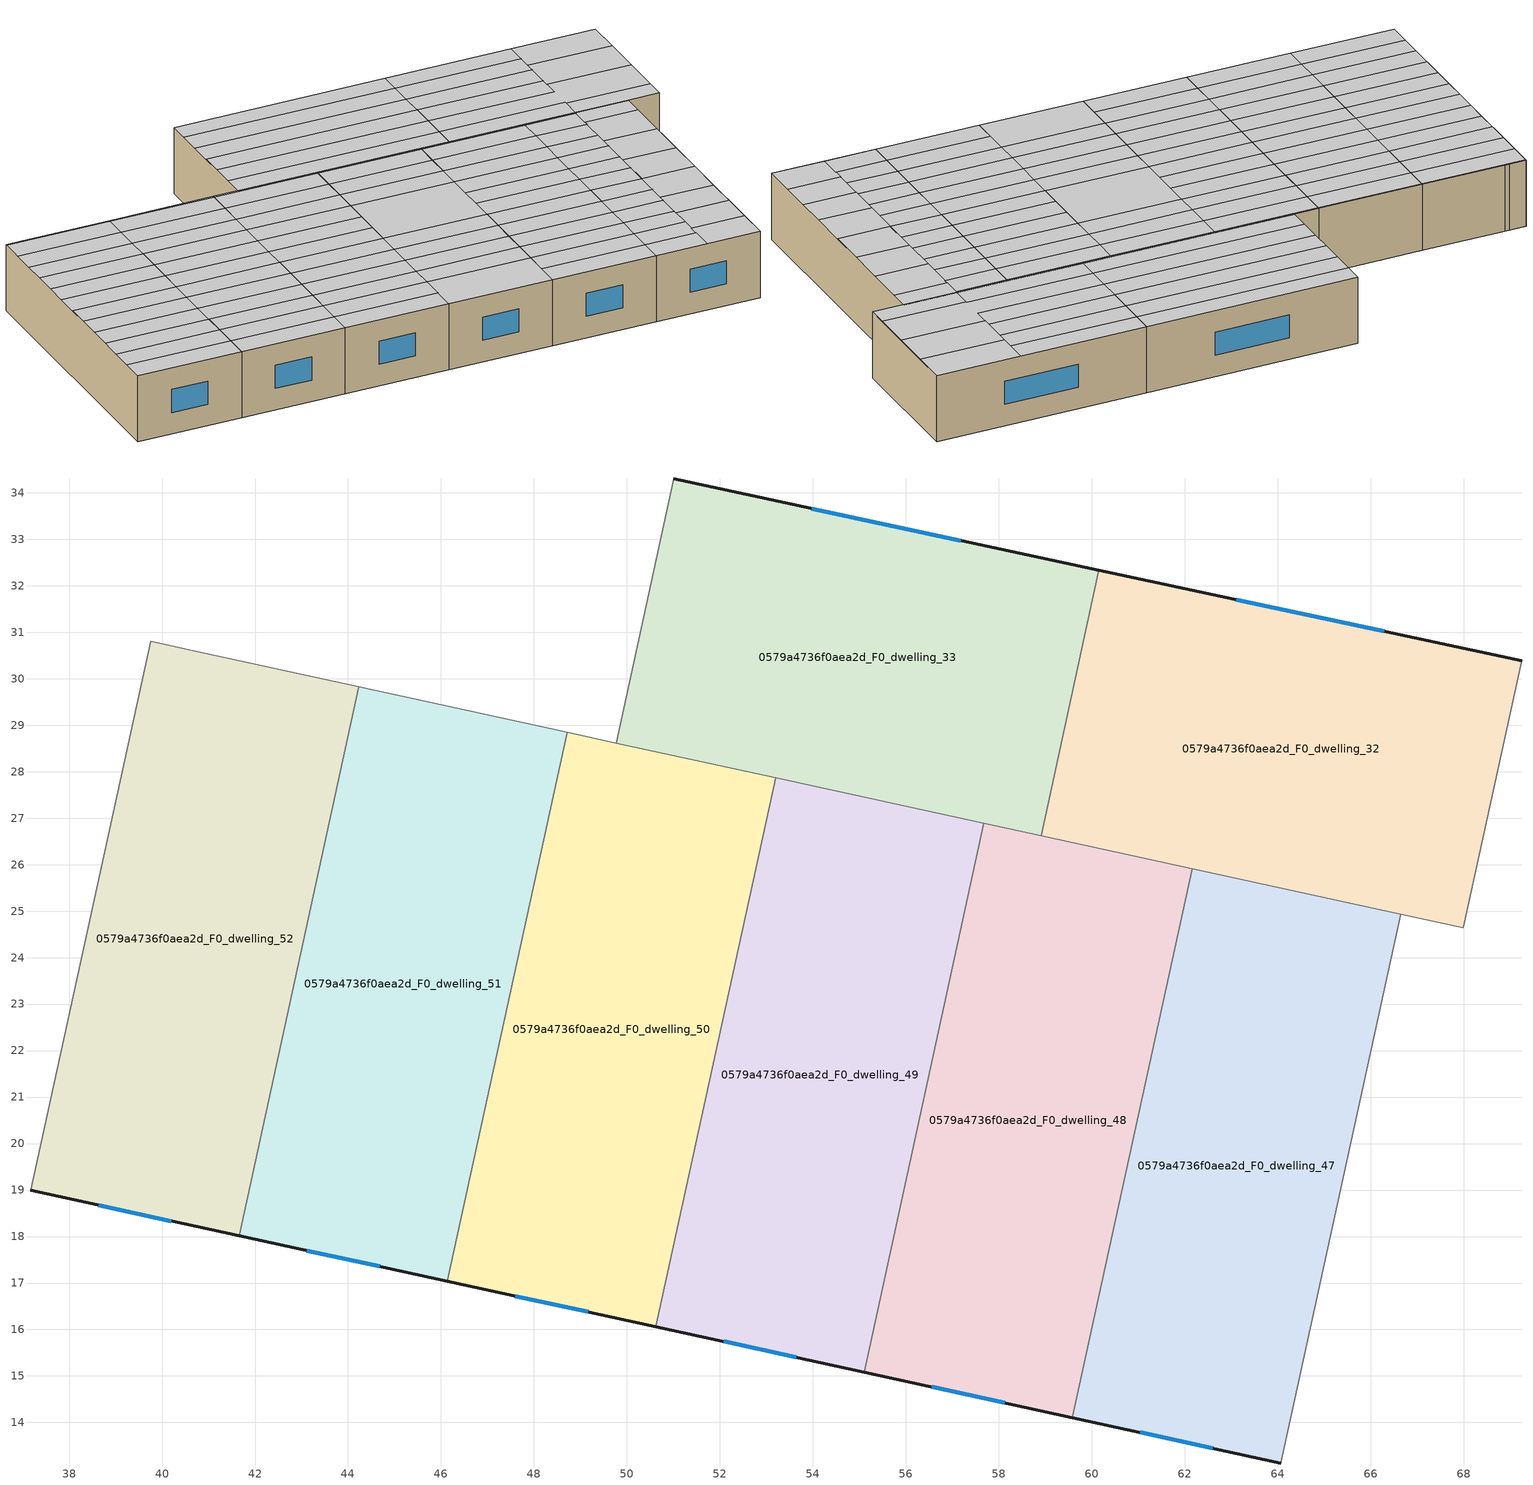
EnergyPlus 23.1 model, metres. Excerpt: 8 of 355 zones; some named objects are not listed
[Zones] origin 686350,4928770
0579a4736f0aea2d_F0_dwelling_32
 floor ground (EU_floor_Construction): 69.25,30.38 68,24.64 58.91,26.62 60.16,32.33 z0
 wall outside (EU_wall_Construction): 69.25,30.38 60.16,32.33 z0:3
 wall to 0579a4736f0aea2d_F0_dwelling_33 (EU_wall_Construction): 60.16,32.33 58.91,26.62 z0:3
 wall to 0579a4736f0aea2d_F0_dwelling_31 (EU_wall_Construction): 68,24.64 69.25,30.38 z0:3
 wall to 0579a4736f0aea2d_F0_dwelling_47 (EU_wall_Construction): 62.16,25.91 66.64,24.94 z0:3
 wall to 0579a4736f0aea2d_F0_dwelling_48 (EU_wall_Construction): 58.91,26.62 62.16,25.91 z0:3
 wall to 0579a4736f0aea2d_F0_dwelling_46 (EU_wall_Construction): 66.64,24.94 68,24.64 z0:3
 window (EU_Window_Construction): 66.29,31.02 63.11,31.7 z0.98:2.02
 ceiling to 0579a4736f0aea2d_F1_dwelling_16 (EU_floor_Construction): 64.36,25.43 64.56,26.34 59.11,27.53 58.91,26.62 z3
 ceiling to 0579a4736f0aea2d_F1_dwelling_49 (EU_floor_Construction): 68.55,27.18 68.92,28.88 65.28,29.67 64.91,27.97 z3
 ceiling to 0579a4736f0aea2d_F1_dwelling_48 (EU_floor_Construction): 68.92,28.88 69.25,30.38 65.61,31.16 65.28,29.67 z3
 ceiling to 0579a4736f0aea2d_F1_dwelling_13 (EU_floor_Construction): 64.98,28.29 65.2,29.27 59.75,30.46 59.53,29.48 z3
 ceiling to 0579a4736f0aea2d_F1_dwelling_12 (EU_floor_Construction): 65.2,29.27 65.41,30.25 59.96,31.44 59.75,30.46 z3
 ceiling to 0579a4736f0aea2d_F1_dwelling_14 (EU_floor_Construction): 64.77,27.32 64.98,28.29 59.53,29.48 59.32,28.5 z3
 ceiling to 0579a4736f0aea2d_F1_dwelling_51 (EU_floor_Construction): 68,24.64 68.18,25.47 64.54,26.27 64.36,25.43 z3
 ceiling adiabatic (EU_roof_Construction): 68.18,25.47 68.55,27.18 64.91,27.97 64.77,27.32 59.32,28.5 59.96,31.44 65.41,30.25 65.61,31.16 60.16,32.33 59.11,27.53 64.56,26.34 64.36,25.43 64.54,26.27 z3
0579a4736f0aea2d_F0_dwelling_33
 floor ground (EU_floor_Construction): 60.16,32.33 58.91,26.62 49.77,28.62 51.01,34.3 z0
 wall outside (EU_wall_Construction): 60.16,32.33 51.01,34.3 z0:3
 wall to 0579a4736f0aea2d_F0_dwelling_34 (EU_wall_Construction): 51.01,34.3 49.77,28.62 z0:3
 wall to 0579a4736f0aea2d_F0_dwelling_49 (EU_wall_Construction): 53.2,27.87 57.68,26.89 z0:3
 wall to 0579a4736f0aea2d_F0_dwelling_50 (EU_wall_Construction): 49.77,28.62 53.2,27.87 z0:3
 wall to 0579a4736f0aea2d_F0_dwelling_48 (EU_wall_Construction): 57.68,26.89 58.91,26.62 z0:3
 window (EU_Window_Construction): 57.18,32.97 53.98,33.66 z0.98:2.02
 ceiling to 0579a4736f0aea2d_F1_dwelling_13 (EU_floor_Construction): 59.53,29.48 59.75,30.46 50.61,32.46 50.39,31.48 z3
 ceiling to 0579a4736f0aea2d_F1_dwelling_12 (EU_floor_Construction): 59.75,30.46 59.96,31.44 50.82,33.43 50.61,32.46 z3
 ceiling to 0579a4736f0aea2d_F1_dwelling_14 (EU_floor_Construction): 59.32,28.5 59.53,29.48 50.39,31.48 50.18,30.5 z3
 ceiling to 0579a4736f0aea2d_F1_dwelling_15 (EU_floor_Construction): 59.11,27.53 59.32,28.5 50.18,30.5 49.97,29.52 z3
 ceiling adiabatic (EU_roof_Construction): 59.96,31.44 60.16,32.33 51.01,34.3 50.82,33.43 z3
 ceiling to 0579a4736f0aea2d_F1_dwelling_16 (EU_floor_Construction): 58.91,26.62 59.11,27.53 49.97,29.52 49.77,28.62 z3
0579a4736f0aea2d_F0_dwelling_47
 floor ground (EU_floor_Construction): 66.64,24.93 64.07,13.13 59.58,14.11 62.16,25.91 z0
 wall outside (EU_wall_Construction): 59.58,14.11 64.07,13.13 z0:3
 wall to 0579a4736f0aea2d_F0_dwelling_46 (EU_wall_Construction): 64.07,13.13 66.64,24.93 z0:3
 wall to 0579a4736f0aea2d_F0_dwelling_48 (EU_wall_Construction): 62.16,25.91 59.58,14.11 z0:3
 window (EU_Window_Construction): 61.04,13.79 62.61,13.45 z0.98:2.02
 ceiling to 0579a4736f0aea2d_F1_dwelling_51 (EU_floor_Construction): 66.45,24.07 66.64,24.93 64.36,25.43 64.17,24.57 z3
 ceiling to 0579a4736f0aea2d_F1_dwelling_56 (EU_floor_Construction): 64.68,15.92 64.98,17.31 62.69,17.81 62.39,16.42 z3
 ceiling to 0579a4736f0aea2d_F1_dwelling_28 (EU_floor_Construction): 61.78,13.63 62,14.6 59.8,15.08 59.58,14.11 z3
 ceiling to 0579a4736f0aea2d_F1_dwelling_58 (EU_floor_Construction): 64.07,13.13 64.37,14.54 62.09,15.04 61.78,13.63 z3
 ceiling to 0579a4736f0aea2d_F1_dwelling_27 (EU_floor_Construction): 62,14.6 62.21,15.58 60.01,16.06 59.8,15.08 z3
 ceiling to 0579a4736f0aea2d_F1_dwelling_55 (EU_floor_Construction): 64.98,17.31 65.34,18.98 63.06,19.48 62.69,17.81 z3
 ceiling to 0579a4736f0aea2d_F1_dwelling_17 (EU_floor_Construction): 64.13,24.38 64.17,24.57 64.34,25.36 62.14,25.84 61.93,24.86 z3
 ceiling to 0579a4736f0aea2d_F1_dwelling_23 (EU_floor_Construction): 62.85,18.51 63.18,20.04 63.06,19.49 60.86,19.97 60.65,18.99 z3
 ceiling to 0579a4736f0aea2d_F1_dwelling_52 (EU_floor_Construction): 66.08,22.37 66.45,24.07 64.17,24.57 63.8,22.87 z3
 ceiling to 0579a4736f0aea2d_F1_dwelling_26 (EU_floor_Construction): 62.21,15.58 62.42,16.56 60.22,17.04 60.01,16.06 z3
 ceiling adiabatic (EU_roof_Construction): 64.34,25.36 64.36,25.43 62.16,25.91 62.14,25.84 z3
 ceiling to 0579a4736f0aea2d_F1_dwelling_53 (EU_floor_Construction): 65.71,20.68 66.08,22.37 63.8,22.87 63.43,21.18 z3
 ceiling to 0579a4736f0aea2d_F1_dwelling_57 (EU_floor_Construction): 64.37,14.54 64.68,15.92 62.39,16.42 62.09,15.04 z3
 ceiling to 0579a4736f0aea2d_F1_dwelling_54 (EU_floor_Construction): 65.34,18.98 65.71,20.68 63.43,21.18 63.06,19.48 z3
 ceiling to 0579a4736f0aea2d_F1_dwelling_18 (EU_floor_Construction): 63.92,23.4 64.13,24.38 61.93,24.86 61.72,23.88 z3
 ceiling to 0579a4736f0aea2d_F1_dwelling_20 (EU_floor_Construction): 63.49,21.45 63.7,22.43 61.5,22.91 61.29,21.93 z3
 ceiling to 0579a4736f0aea2d_F1_dwelling_25 (EU_floor_Construction): 62.42,16.56 62.64,17.54 60.44,18.02 60.22,17.04 z3
 ceiling to 0579a4736f0aea2d_F1_dwelling_22 (EU_floor_Construction): 63.06,19.49 63.28,20.47 61.08,20.95 60.86,19.97 z3
 ceiling to 0579a4736f0aea2d_F1_dwelling_24 (EU_floor_Construction): 62.64,17.54 62.85,18.52 60.65,18.99 60.44,18.02 z3
 ceiling to 0579a4736f0aea2d_F1_dwelling_19 (EU_floor_Construction): 63.7,22.43 63.92,23.4 61.72,23.88 61.5,22.91 z3
 ceiling to 0579a4736f0aea2d_F1_dwelling_21 (EU_floor_Construction): 63.28,20.47 63.49,21.45 61.29,21.93 61.08,20.95 z3
0579a4736f0aea2d_F0_dwelling_48
 floor ground (EU_floor_Construction): 62.16,25.91 59.58,14.11 55.1,15.08 57.68,26.89 z0
 wall outside (EU_wall_Construction): 55.1,15.08 59.58,14.11 z0:3
 wall to 0579a4736f0aea2d_F0_dwelling_49 (EU_wall_Construction): 57.68,26.89 55.1,15.08 z0:3
 window (EU_Window_Construction): 56.56,14.77 58.13,14.42 z0.98:2.02
 ceiling to 0579a4736f0aea2d_F1_dwelling_25 (EU_floor_Construction): 60.22,17.04 60.44,18.02 55.96,18.99 55.74,18.02 z3
 ceiling to 0579a4736f0aea2d_F1_dwelling_28 (EU_floor_Construction): 59.58,14.11 59.8,15.08 55.32,16.06 55.1,15.08 z3
 ceiling to 0579a4736f0aea2d_F1_dwelling_20 (EU_floor_Construction): 61.29,21.93 61.5,22.91 57.02,23.88 56.81,22.91 z3
 ceiling to 0579a4736f0aea2d_F1_dwelling_27 (EU_floor_Construction): 59.8,15.08 60.01,16.06 55.53,17.04 55.32,16.06 z3
 ceiling to 0579a4736f0aea2d_F1_dwelling_18 (EU_floor_Construction): 61.72,23.88 61.93,24.86 57.45,25.84 57.24,24.86 z3
 ceiling to 0579a4736f0aea2d_F1_dwelling_24 (EU_floor_Construction): 60.44,18.02 60.65,18.99 56.17,19.97 55.96,18.99 z3
 ceiling to 0579a4736f0aea2d_F1_dwelling_26 (EU_floor_Construction): 60.01,16.06 60.22,17.04 55.74,18.02 55.53,17.04 z3
 ceiling to 0579a4736f0aea2d_F1_dwelling_17 (EU_floor_Construction): 61.93,24.86 62.14,25.84 57.66,26.82 57.45,25.84 z3
 ceiling to 0579a4736f0aea2d_F1_dwelling_19 (EU_floor_Construction): 61.5,22.91 61.72,23.88 57.24,24.86 57.02,23.88 z3
 ceiling to 0579a4736f0aea2d_F1_dwelling_22 (EU_floor_Construction): 60.86,19.97 61.08,20.95 56.6,21.93 56.38,20.95 z3
 ceiling to 0579a4736f0aea2d_F1_dwelling_23 (EU_floor_Construction): 60.65,18.99 60.86,19.97 56.38,20.95 56.17,19.97 z3
 ceiling to 0579a4736f0aea2d_F1_dwelling_21 (EU_floor_Construction): 61.08,20.95 61.29,21.93 56.81,22.91 56.6,21.93 z3
 ceiling adiabatic (EU_roof_Construction): 62.14,25.84 62.16,25.91 57.68,26.89 57.66,26.82 z3
0579a4736f0aea2d_F0_dwelling_49
 floor ground (EU_floor_Construction): 57.68,26.89 55.1,15.08 50.62,16.06 53.2,27.87 z0
 wall outside (EU_wall_Construction): 50.62,16.06 55.1,15.08 z0:3
 wall to 0579a4736f0aea2d_F0_dwelling_50 (EU_wall_Construction): 53.2,27.87 50.62,16.06 z0:3
 window (EU_Window_Construction): 52.08,15.74 53.65,15.4 z0.98:2.02
 ceiling to 0579a4736f0aea2d_F1_dwelling_18 (EU_floor_Construction): 57.24,24.86 57.45,25.84 52.97,26.82 52.75,25.84 z3
 ceiling to 0579a4736f0aea2d_F1_dwelling_25 (EU_floor_Construction): 55.74,18.02 55.96,18.99 51.47,19.97 51.26,18.99 z3
 ceiling to 0579a4736f0aea2d_F1_dwelling_17 (EU_floor_Construction): 57.45,25.84 57.66,26.82 53.18,27.79 52.97,26.82 z3
 ceiling adiabatic (EU_roof_Construction): 57.66,26.82 57.68,26.89 53.2,27.87 53.18,27.79 z3; 55.96,18.99 56.17,19.97 51.69,20.95 51.9,21.93 56.38,20.95 57.02,23.88 52.54,24.86 51.47,19.97 z3; 55.1,15.08 55.53,17.04 51.05,18.02 50.62,16.06 z3
 ceiling to 0579a4736f0aea2d_F1_dwelling_23 (EU_floor_Construction): 56.17,19.97 56.38,20.95 51.9,21.93 51.69,20.95 z3
 ceiling to 0579a4736f0aea2d_F1_dwelling_19 (EU_floor_Construction): 57.02,23.88 57.24,24.86 52.75,25.84 52.54,24.86 z3
 ceiling to 0579a4736f0aea2d_F1_dwelling_26 (EU_floor_Construction): 55.53,17.04 55.74,18.02 51.26,18.99 51.05,18.02 z3
0579a4736f0aea2d_F0_dwelling_50
 floor ground (EU_floor_Construction): 53.2,27.87 50.62,16.06 46.14,17.04 48.71,28.84 z0
 wall outside (EU_wall_Construction): 46.14,17.04 50.62,16.06 z0:3
 wall to 0579a4736f0aea2d_F0_dwelling_51 (EU_wall_Construction): 48.71,28.84 46.14,17.04 z0:3
 wall to 0579a4736f0aea2d_F0_dwelling_34 (EU_wall_Construction): 49.77,28.62 48.71,28.84 z0:3
 window (EU_Window_Construction): 47.6,16.72 49.16,16.38 z0.98:2.02
 ceiling to 0579a4736f0aea2d_F1_dwelling_20 (EU_floor_Construction): 52.33,23.88 52.54,24.86 48.06,25.84 47.85,24.86 z3
 ceiling to 0579a4736f0aea2d_F1_dwelling_27 (EU_floor_Construction): 50.84,17.04 51.05,18.02 46.57,18.99 46.35,18.02 z3
 ceiling to 0579a4736f0aea2d_F1_dwelling_22 (EU_floor_Construction): 51.9,21.93 52.11,22.91 47.63,23.88 47.42,22.91 z3
 ceiling to 0579a4736f0aea2d_F1_dwelling_28 (EU_floor_Construction): 50.62,16.06 50.84,17.04 46.35,18.02 46.14,17.04 z3
 ceiling to 0579a4736f0aea2d_F1_dwelling_18 (EU_floor_Construction): 52.75,25.84 52.97,26.82 48.49,27.8 48.27,26.82 z3
 ceiling to 0579a4736f0aea2d_F1_dwelling_23 (EU_floor_Construction): 51.69,20.95 51.9,21.93 47.42,22.91 47.21,21.93 z3
 ceiling to 0579a4736f0aea2d_F1_dwelling_17 (EU_floor_Construction): 52.97,26.82 53.18,27.79 48.7,28.77 48.49,27.8 z3
 ceiling to 0579a4736f0aea2d_F1_dwelling_25 (EU_floor_Construction): 51.26,18.99 51.47,19.97 46.99,20.95 46.78,19.97 z3
 ceiling to 0579a4736f0aea2d_F1_dwelling_19 (EU_floor_Construction): 52.54,24.86 52.75,25.84 48.27,26.82 48.06,25.84 z3
 ceiling adiabatic (EU_roof_Construction): 52.11,22.91 52.33,23.88 47.85,24.86 47.63,23.88 z3; 53.18,27.79 53.2,27.87 48.71,28.84 48.7,28.77 z3
 ceiling to 0579a4736f0aea2d_F1_dwelling_24 (EU_floor_Construction): 51.47,19.97 51.69,20.95 47.21,21.93 46.99,20.95 z3
 ceiling to 0579a4736f0aea2d_F1_dwelling_26 (EU_floor_Construction): 51.05,18.02 51.26,18.99 46.78,19.97 46.57,18.99 z3
0579a4736f0aea2d_F0_dwelling_51
 floor ground (EU_floor_Construction): 48.71,28.84 46.14,17.04 41.66,18.02 44.23,29.82 z0
 wall outside (EU_wall_Construction): 41.66,18.02 46.14,17.04 z0:3
 wall to 0579a4736f0aea2d_F0_dwelling_52 (EU_wall_Construction): 44.23,29.82 41.66,18.02 z0:3
 wall to 0579a4736f0aea2d_F0_dwelling_34 (EU_wall_Construction): 48.71,28.84 44.23,29.82 z0:3
 window (EU_Window_Construction): 43.12,17.7 44.68,17.36 z0.98:2.02
 ceiling to 0579a4736f0aea2d_F1_dwelling_22 (EU_floor_Construction): 47.42,22.91 47.63,23.88 43.15,24.86 42.94,23.88 z3
 ceiling to 0579a4736f0aea2d_F1_dwelling_20 (EU_floor_Construction): 47.85,24.86 48.06,25.84 43.58,26.82 43.36,25.84 z3
 ceiling to 0579a4736f0aea2d_F1_dwelling_27 (EU_floor_Construction): 46.35,18.02 46.57,18.99 42.08,19.97 41.87,18.99 z3
 ceiling to 0579a4736f0aea2d_F1_dwelling_21 (EU_floor_Construction): 47.63,23.88 47.85,24.86 43.36,25.84 43.15,24.86 z3
 ceiling to 0579a4736f0aea2d_F1_dwelling_19 (EU_floor_Construction): 48.06,25.84 48.27,26.82 43.79,27.79 43.58,26.82 z3
 ceiling to 0579a4736f0aea2d_F1_dwelling_24 (EU_floor_Construction): 46.99,20.95 47.21,21.93 42.72,22.9 42.51,21.93 z3
 ceiling to 0579a4736f0aea2d_F1_dwelling_28 (EU_floor_Construction): 46.14,17.04 46.35,18.02 41.87,18.99 41.66,18.02 z3
 ceiling to 0579a4736f0aea2d_F1_dwelling_26 (EU_floor_Construction): 46.57,18.99 46.78,19.97 42.3,20.95 42.08,19.97 z3
 ceiling to 0579a4736f0aea2d_F1_dwelling_18 (EU_floor_Construction): 48.27,26.82 48.49,27.8 44,28.77 43.79,27.79 z3
 ceiling to 0579a4736f0aea2d_F1_dwelling_23 (EU_floor_Construction): 47.21,21.93 47.42,22.91 42.94,23.88 42.72,22.9 z3
 ceiling to 0579a4736f0aea2d_F1_dwelling_17 (EU_floor_Construction): 48.49,27.8 48.7,28.77 44.22,29.75 44,28.77 z3
 ceiling to 0579a4736f0aea2d_F1_dwelling_25 (EU_floor_Construction): 46.78,19.97 46.99,20.95 42.51,21.93 42.3,20.95 z3
 ceiling to 0579a4736f0aea2d_F1_dwelling_16 (EU_floor_Construction): 48.7,28.77 48.71,28.84 44.23,29.82 44.22,29.75 z3
0579a4736f0aea2d_F0_dwelling_52
 floor ground (EU_floor_Construction): 44.23,29.82 41.66,18.02 37.18,18.99 39.75,30.8 z0
 wall outside (EU_wall_Construction): 37.18,18.99 41.66,18.02 z0:3
 wall to 0579a4736f0aea2d_F0_dwelling_53 (EU_wall_Construction): 39.75,30.8 37.18,18.99 z0:3
 wall to 0579a4736f0aea2d_F0_dwelling_34 (EU_wall_Construction): 44.23,29.82 40.67,30.6 40.48,30.64 z0:3
 wall to 0579a4736f0aea2d_F0_dwelling_35 (EU_wall_Construction): 40.48,30.64 39.75,30.8 z0:3
 window (EU_Window_Construction): 38.63,18.68 40.2,18.33 z0.98:2.02
 ceiling to 0579a4736f0aea2d_F1_dwelling_27 (EU_floor_Construction): 41.87,18.99 42.08,19.97 37.6,20.95 37.39,19.97 z3
 ceiling to 0579a4736f0aea2d_F1_dwelling_24 (EU_floor_Construction): 42.51,21.93 42.72,22.9 38.24,23.88 38.03,22.9 z3
 ceiling to 0579a4736f0aea2d_F1_dwelling_28 (EU_floor_Construction): 41.66,18.02 41.87,18.99 37.39,19.97 37.18,18.99 z3
 ceiling to 0579a4736f0aea2d_F1_dwelling_22 (EU_floor_Construction): 42.94,23.88 43.15,24.86 38.67,25.84 38.46,24.86 z3
 ceiling to 0579a4736f0aea2d_F1_dwelling_26 (EU_floor_Construction): 42.08,19.97 42.3,20.95 37.82,21.93 37.6,20.95 z3
 ceiling to 0579a4736f0aea2d_F1_dwelling_18 (EU_floor_Construction): 43.79,27.79 44,28.77 39.52,29.75 39.31,28.77 z3
 ceiling to 0579a4736f0aea2d_F1_dwelling_23 (EU_floor_Construction): 42.72,22.9 42.94,23.88 38.46,24.86 38.24,23.88 z3
 ceiling to 0579a4736f0aea2d_F1_dwelling_19 (EU_floor_Construction): 43.58,26.82 43.79,27.79 39.31,28.77 39.1,27.79 z3
 ceiling to 0579a4736f0aea2d_F1_dwelling_25 (EU_floor_Construction): 42.3,20.95 42.51,21.93 38.03,22.9 37.82,21.93 z3
 ceiling to 0579a4736f0aea2d_F1_dwelling_20 (EU_floor_Construction): 43.36,25.84 43.58,26.82 39.1,27.79 38.88,26.82 z3
 ceiling to 0579a4736f0aea2d_F1_dwelling_21 (EU_floor_Construction): 43.15,24.86 43.36,25.84 38.88,26.82 38.67,25.84 z3
 ceiling to 0579a4736f0aea2d_F1_dwelling_17 (EU_floor_Construction): 44,28.77 44.22,29.75 39.74,30.73 39.52,29.75 z3
 ceiling adiabatic (EU_roof_Construction): 44.22,29.75 44.23,29.82 39.75,30.8 39.74,30.73 z3
[Building]
EU S2 Campaign: North Axis=0; Terrain=City; Solar Distribution=FullExterior
[Site:Location]
Bologna: Latitude=44.5; Longitude=11.25; Time Zone=1; Elevation=37
[SizingPeriod:WeatherFileDays]
AnnualSizingPeriod: Begin Month=1; Begin Day of Month=1; End Month=12; End Day of Month=31; Day of Week for Start Day=Monday; Use Weather File Daylight Saving Period=No; Use Weather File Rain and Snow Indicators=No
[MATERIAL]
EU_InternalMass_Material: Roughness=MediumRough; Thickness=0.1; Conductivity=1; Density=1800; Specific Heat=900; Thermal Absorptance=0.9; Solar Absorptance=0.7; Visible Absorptance=0.7
[MATERIAL:NOMASS] Roughness=MediumRough; Thermal Absorptance=0.9; Solar Absorptance=0.7; Visible Absorptance=0.7
Name | Thermal Resistance
EU_wall_NoMass | 0.905828
EU_roof_NoMass | 0.37593
EU_floor_NoMass | 0.67114
[WINDOWMATERIAL:SIMPLEGLAZINGSYSTEM]
EU_Window_SimpleGlazing: UFactor=4.52486; Solar Heat Gain Coefficient=0.85; Visible Transmittance=0.85
[CONSTRUCTION]
EU_wall_Construction: EU_wall_NoMass
EU_roof_Construction: EU_roof_NoMass
EU_floor_Construction: EU_floor_NoMass
EU_Window_Construction: EU_Window_SimpleGlazing
EU_InternalMass_Construction: EU_InternalMass_Material
[ZONE] Type=1; Multiplier=1; Ceiling Height=autocalculate; Floor Area=autocalculate; Part of Total Floor Area=Yes
Name | Volume
0579a4736f0aea2d_F0_dwelling_32 | 163.536
0579a4736f0aea2d_F0_dwelling_33 | 163.639
0579a4736f0aea2d_F0_dwelling_47 | 166.315
0579a4736f0aea2d_F0_dwelling_48 | 166.271
0579a4736f0aea2d_F0_dwelling_49 | 166.296
0579a4736f0aea2d_F0_dwelling_50 | 166.305
0579a4736f0aea2d_F0_dwelling_51 | 166.312
0579a4736f0aea2d_F0_dwelling_52 | 166.299
[INTERNALMASS] Construction=EU_InternalMass_Construction
Name | Zone or ZoneList | Surface Area
0579a4736f0aea2d_F0_dwelling_32_EU_InternalMass | 0579a4736f0aea2d_F0_dwelling_32 | 54.5139
0579a4736f0aea2d_F0_dwelling_33_EU_InternalMass | 0579a4736f0aea2d_F0_dwelling_33 | 54.5437
0579a4736f0aea2d_F0_dwelling_47_EU_InternalMass | 0579a4736f0aea2d_F0_dwelling_47 | 55.4383
0579a4736f0aea2d_F0_dwelling_48_EU_InternalMass | 0579a4736f0aea2d_F0_dwelling_48 | 55.4239
0579a4736f0aea2d_F0_dwelling_49_EU_InternalMass | 0579a4736f0aea2d_F0_dwelling_49 | 55.4319
0579a4736f0aea2d_F0_dwelling_50_EU_InternalMass | 0579a4736f0aea2d_F0_dwelling_50 | 55.4347
0579a4736f0aea2d_F0_dwelling_51_EU_InternalMass | 0579a4736f0aea2d_F0_dwelling_51 | 55.4373
0579a4736f0aea2d_F0_dwelling_52_EU_InternalMass | 0579a4736f0aea2d_F0_dwelling_52 | 55.4329
[OTHEREQUIPMENT] Fuel Type=Electricity; Design Level Calculation Method=Watts/Area; Power per Zone Floor Area=1; Fraction Latent=0; Fraction Radiant=0; Fraction Lost=0; Carbon Dioxide Generation Rate=0; EndUse Subcategory=EU_Step8_InternalGains
Name | Zone or ZoneList or Space or SpaceList | Schedule
EU_Step8_InternalGain_0579a4736f0aea2d_F0_dwelling_32_f000 | 0579a4736f0aea2d_F0_dwelling_32 | EU_Step8_GainSchedule_0579a4736f0aea2d_F0_dwelling_32_f000
EU_Step8_InternalGain_0579a4736f0aea2d_F0_dwelling_33_f000 | 0579a4736f0aea2d_F0_dwelling_33 | EU_Step8_GainSchedule_0579a4736f0aea2d_F0_dwelling_33_f000
EU_Step8_InternalGain_0579a4736f0aea2d_F0_dwelling_47_f000 | 0579a4736f0aea2d_F0_dwelling_47 | EU_Step8_GainSchedule_0579a4736f0aea2d_F0_dwelling_47_f000
EU_Step8_InternalGain_0579a4736f0aea2d_F0_dwelling_48_f000 | 0579a4736f0aea2d_F0_dwelling_48 | EU_Step8_GainSchedule_0579a4736f0aea2d_F0_dwelling_48_f000
EU_Step8_InternalGain_0579a4736f0aea2d_F0_dwelling_49_f000 | 0579a4736f0aea2d_F0_dwelling_49 | EU_Step8_GainSchedule_0579a4736f0aea2d_F0_dwelling_49_f000
EU_Step8_InternalGain_0579a4736f0aea2d_F0_dwelling_50_f000 | 0579a4736f0aea2d_F0_dwelling_50 | EU_Step8_GainSchedule_0579a4736f0aea2d_F0_dwelling_50_f000
EU_Step8_InternalGain_0579a4736f0aea2d_F0_dwelling_51_f000 | 0579a4736f0aea2d_F0_dwelling_51 | EU_Step8_GainSchedule_0579a4736f0aea2d_F0_dwelling_51_f000
EU_Step8_InternalGain_0579a4736f0aea2d_F0_dwelling_52_f000 | 0579a4736f0aea2d_F0_dwelling_52 | EU_Step8_GainSchedule_0579a4736f0aea2d_F0_dwelling_52_f000
[ZONEVENTILATION:DESIGNFLOWRATE] Schedule=EU_AlwaysOn; Design Flow Rate Calculation Method=AirChanges/Hour; Air Changes per Hour=0.73129; Ventilation Type=Natural; Fan Pressure Rise=0; Fan Total Efficiency=1; Constant Term Coefficient=1; Temperature Term Coefficient=0; Velocity Term Coefficient=0; Velocity Squared Term Coefficient=0; Minimum Indoor Temperature=-100; Maximum Indoor Temperature=100; Delta Temperature=-100; Minimum Outdoor Temperature=-100; Maximum Outdoor Temperature=100; Maximum Wind Speed=40
Name | Zone or ZoneList or Space or SpaceList
EU_ConstantAir_0579a4736f0aea2d_F0_dwelling_32 | 0579a4736f0aea2d_F0_dwelling_32
EU_ConstantAir_0579a4736f0aea2d_F0_dwelling_33 | 0579a4736f0aea2d_F0_dwelling_33
EU_ConstantAir_0579a4736f0aea2d_F0_dwelling_47 | 0579a4736f0aea2d_F0_dwelling_47
EU_ConstantAir_0579a4736f0aea2d_F0_dwelling_48 | 0579a4736f0aea2d_F0_dwelling_48
EU_ConstantAir_0579a4736f0aea2d_F0_dwelling_49 | 0579a4736f0aea2d_F0_dwelling_49
EU_ConstantAir_0579a4736f0aea2d_F0_dwelling_50 | 0579a4736f0aea2d_F0_dwelling_50
EU_ConstantAir_0579a4736f0aea2d_F0_dwelling_51 | 0579a4736f0aea2d_F0_dwelling_51
EU_ConstantAir_0579a4736f0aea2d_F0_dwelling_52 | 0579a4736f0aea2d_F0_dwelling_52
[HVACTEMPLATE:ZONE:IDEALLOADSAIRSYSTEM] System Availability Schedule=EU_AlwaysOn; Maximum Heating Supply Air Temperature=50; Minimum Cooling Supply Air Temperature=13; Maximum Heating Supply Air Humidity Ratio=0.0156; Minimum Cooling Supply Air Humidity Ratio=0.0077; Heating Limit=NoLimit; Cooling Limit=NoLimit; Heating Availability Schedule=EU_AlwaysOn; Cooling Availability Schedule=EU_CoolingOff; Dehumidification Control Type=ConstantSensibleHeatRatio; Cooling Sensible Heat Ratio=0.7; Dehumidification Setpoint=60; Humidification Control Type=None; Humidification Setpoint=30; Outdoor Air Method=None; Outdoor Air Flow Rate per Person=0.00944; Outdoor Air Flow Rate per Zone Floor Area=0; Outdoor Air Flow Rate per Zone=0; Demand Controlled Ventilation Type=None; Outdoor Air Economizer Type=NoEconomizer; Heat Recovery Type=None; Sensible Heat Recovery Effectiveness=0.7; Latent Heat Recovery Effectiveness=0.65
Name | Template Thermostat
0579a4736f0aea2d_F0_dwelling_32 | EU_HeatOnly_0579a4736f0aea2d_F0_dwelling_32
0579a4736f0aea2d_F0_dwelling_33 | EU_HeatOnly_0579a4736f0aea2d_F0_dwelling_33
0579a4736f0aea2d_F0_dwelling_47 | EU_HeatOnly_0579a4736f0aea2d_F0_dwelling_47
0579a4736f0aea2d_F0_dwelling_48 | EU_HeatOnly_0579a4736f0aea2d_F0_dwelling_48
0579a4736f0aea2d_F0_dwelling_49 | EU_HeatOnly_0579a4736f0aea2d_F0_dwelling_49
0579a4736f0aea2d_F0_dwelling_50 | EU_HeatOnly_0579a4736f0aea2d_F0_dwelling_50
0579a4736f0aea2d_F0_dwelling_51 | EU_HeatOnly_0579a4736f0aea2d_F0_dwelling_51
0579a4736f0aea2d_F0_dwelling_52 | EU_HeatOnly_0579a4736f0aea2d_F0_dwelling_52
[SIZING:ZONE] Zone Cooling Design Supply Air Temperature Input Method=SupplyAirTemperature; Zone Cooling Design Supply Air Temperature=13; Zone Heating Design Supply Air Temperature Input Method=SupplyAirTemperature; Zone Heating Design Supply Air Temperature=50; Zone Cooling Design Supply Air Humidity Ratio=0.008; Zone Heating Design Supply Air Humidity Ratio=0.008; Cooling Design Air Flow Method=DesignDay; Cooling Design Air Flow Rate=0; Cooling Minimum Air Flow per Zone Floor Area=0.000762; Cooling Minimum Air Flow=0; Cooling Minimum Air Flow Fraction=0.2; Heating Design Air Flow Method=DesignDay; Heating Design Air Flow Rate=0; Heating Maximum Air Flow per Zone Floor Area=0.002032; Heating Maximum Air Flow=0.141576; Heating Maximum Air Flow Fraction=0.3; Account for Dedicated Outdoor Air System=No; Dedicated Outdoor Air System Control Strategy=NeutralSupplyAir; Dedicated Outdoor Air Low Setpoint Temperature for Design=autosize; Dedicated Outdoor Air High Setpoint Temperature for Design=autosize; Zone Load Sizing Method=Sensible Load Only No Latent Load; Zone Latent Cooling Design Supply Air Humidity Ratio Input Method=HumidityRatioDifference; Zone Cooling Design Supply Air Humidity Ratio Difference=0.005; Zone Latent Heating Design Supply Air Humidity Ratio Input Method=HumidityRatioDifference; Zone Humidification Design Supply Air Humidity Ratio Difference=0.005
0579a4736f0aea2d_F0_dwelling_32; 0579a4736f0aea2d_F0_dwelling_33; 0579a4736f0aea2d_F0_dwelling_47; 0579a4736f0aea2d_F0_dwelling_48; 0579a4736f0aea2d_F0_dwelling_49; 0579a4736f0aea2d_F0_dwelling_50; 0579a4736f0aea2d_F0_dwelling_51; 0579a4736f0aea2d_F0_dwelling_52
[SCHEDULE:CONSTANT]
Name | Hourly Value
EU_AlwaysOn | 1
EU_CoolingOff | 0
[SCHEDULE:FILE] Column Number=1; Rows to Skip at Top=0; Number of Hours of Data=8760; Column Separator=Comma; Interpolate to Timestep=No; Minutes per Item=60; Adjust Schedule for Daylight Savings=Yes
Name | File
EU_Step8_GainSchedule_0579a4736f0aea2d_F0_dwelling_32_f000 | ../../schedules/0579a4736f0aea2d/0579a4736f0aea2d_F0_dwelling_32_f000_gain.csv
EU_Step8_GainSchedule_0579a4736f0aea2d_F0_dwelling_33_f000 | ../../schedules/0579a4736f0aea2d/0579a4736f0aea2d_F0_dwelling_33_f000_gain.csv
EU_Step8_GainSchedule_0579a4736f0aea2d_F0_dwelling_47_f000 | ../../schedules/0579a4736f0aea2d/0579a4736f0aea2d_F0_dwelling_47_f000_gain.csv
EU_Step8_GainSchedule_0579a4736f0aea2d_F0_dwelling_48_f000 | ../../schedules/0579a4736f0aea2d/0579a4736f0aea2d_F0_dwelling_48_f000_gain.csv
EU_Step8_GainSchedule_0579a4736f0aea2d_F0_dwelling_49_f000 | ../../schedules/0579a4736f0aea2d/0579a4736f0aea2d_F0_dwelling_49_f000_gain.csv
EU_Step8_GainSchedule_0579a4736f0aea2d_F0_dwelling_50_f000 | ../../schedules/0579a4736f0aea2d/0579a4736f0aea2d_F0_dwelling_50_f000_gain.csv
EU_Step8_GainSchedule_0579a4736f0aea2d_F0_dwelling_51_f000 | ../../schedules/0579a4736f0aea2d/0579a4736f0aea2d_F0_dwelling_51_f000_gain.csv
EU_Step8_GainSchedule_0579a4736f0aea2d_F0_dwelling_52_f000 | ../../schedules/0579a4736f0aea2d/0579a4736f0aea2d_F0_dwelling_52_f000_gain.csv
